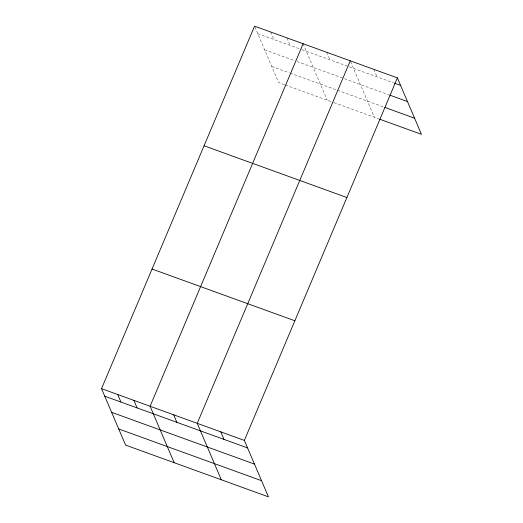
<?xml version="1.0" encoding="UTF-8"?>
<svg xmlns="http://www.w3.org/2000/svg" width="523" height="523" viewBox="0 0 523 523"><rect width="100%" height="100%" fill="white"/><g stroke="black" fill="none" stroke-linecap="round" stroke-linejoin="round"><path stroke-width="0.39" stroke-dasharray="2.62 1.96" d="M257.774 33.675L301.183 49.404M301.921 49.672L393.76 82.941M264.658 49.822L294.828 60.746M297.031 61.551L389.243 94.957M271.751 66.454L289.409 72.847M290.147 73.115L383.411 106.908M284.525 84.726L278.635 82.595L254.564 26.15M285.257 84.994L333.282 102.39M334.04 102.665L378.894 118.917M373.827 69.356L377.037 76.888M350.554 61.505L374.337 117.263M326.692 52.28L329.902 59.812M303.124 43.742L327.202 100.187M286.937 37.878L290.147 45.403M270.751 32.014L273.96 39.539"/><path stroke-width="0.78" d="M397.395 77.894L244.365 440.405L268.436 496.85L125.605 445.106L101.534 388.661L254.564 26.15L397.395 77.894L421.466 134.339L379.659 119.192M303.124 43.742L150.094 406.253L174.172 462.698M350.26 60.818L197.23 423.329L221.301 479.774M394.525 83.222L400.605 85.426M390.001 95.232L407.489 101.567M384.935 107.457L414.582 118.198M204.062 145.78L346.893 197.524M152.03 269.031L294.861 320.776M101.534 388.661L244.365 440.405M104.744 396.186L247.575 447.936M111.628 412.327L254.459 464.078M118.721 428.958L261.552 480.709M220.798 431.867L224.007 439.398M173.662 414.791L176.872 422.316M133.908 400.389L137.118 407.914M117.721 394.525L120.931 402.05"/></g></svg>
